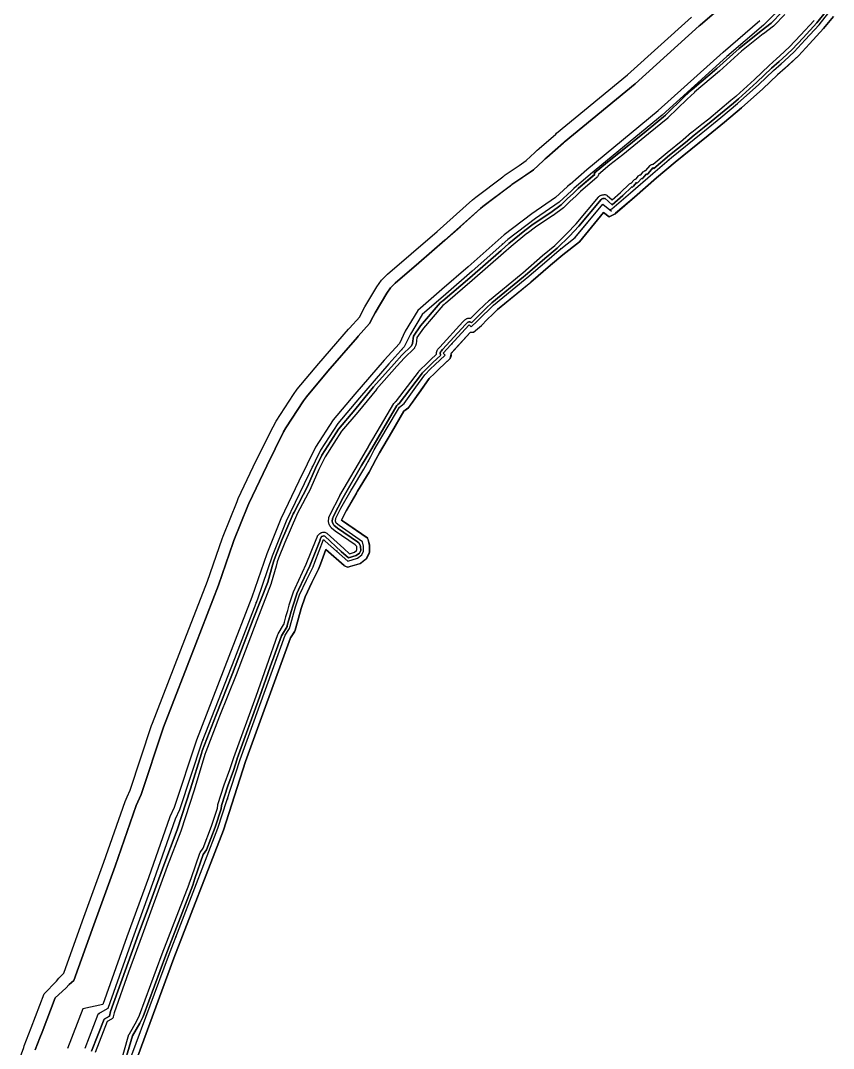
# Model space of a CAD drawing. Header units: inches. Extents: x 87989 to 118156, y 435697 to 451526.
# Drawn here: x 105315 to 105866, y 444172 to 444869 of the extents above; entities that cross this region are included whole.
import ezdxf

# ---------------------------------------------------------------- set-up
doc = ezdxf.new("R2010")
doc.units = ezdxf.units.IN
doc.header["$MEASUREMENT"] = 0
for name, color, linetype, true_color in [('As_waterkering_BWK', 7, 'Continuous', 0x7b8981), ('Beschermingszone_BWK', 7, 'Continuous', 0xcf890d), ('Grens_bebouwingsvrije_zone_BWK', 7, 'Continuous', 0x6789ae), ('Kernzone_BWK', 7, 'Continuous', 0xcb89af), ('Kunstwerken_BWK', 7, 'Continuous', 0xc78952), ('Referentiepunten_BWK', 7, 'Continuous', 0x178980)]:
    doc.layers.add(name, color=color, linetype=linetype, true_color=true_color)

msp = doc.modelspace()

# ---------------------------------------------------------------- linework, layer by layer
at = {"layer": 'As_waterkering_BWK'}
for points in [[(105833.5011, 444881.0841), (105818.412, 444866.354), (105793.6033, 444845.0239), (105749.6295, 444805.3363), (105701.0519, 444765.2519), (105689.8435, 444755.5073), (105688.1655, 444753.8647), (105679.8312, 444746.1918), (105663.6915, 444735.0792), (105645.0384, 444720.924), (105620.829, 444699.3604), (105602.9695, 444683.8823), (105586.9622, 444670.1239), (105578.8924, 444656.7624), (105574.7914, 444648.1634), (105574.5612, 444647.9103)], [(105592.6651, 444633.1711), (105595.5879, 444636.0311), (105602.5528, 444642.5176), (105601.1586, 444643.8458), (105618.8605, 444663.0968), (105620.1967, 444661.7482), (105624.3045, 444665.475), (105628.254, 444669.564), (105631.995, 444673.09), (105635.377, 444676.399), (105656.828, 444694.025), (105657.967, 444694.961), (105671.349, 444706.544), (105679.766, 444713.596), (105690.7433, 444722.248), (105709.33, 444744.9372), (105714.1952, 444741.0313), (105715.522, 444741.726), (105728.257, 444752.662), (105743.293, 444765.756), (105755.883, 444776.476), (105776.027, 444792.736), (105778.356, 444794.617), (105789.481, 444803.599), (105800.848, 444813.168), (105815.237, 444826.118), (105825.237, 444835.543), (105830.31, 444840.149), (105832.552, 444842.184), (105839.266, 444848.278), (105846.676, 444856.336), (105856.029, 444866.552), (105862.72, 444874.754)], [(105574.5612, 444647.9103), (105564.208, 444636.5218), (105544.3642, 444613.503), (105529.8121, 444596.1727), (105518.0381, 444578.0487), (105506.7933, 444555.2945), (105494.7547, 444529.8945), (105485.2838, 444506.298), (105475.1755, 444476.9777), (105459.5651, 444436.6286), (105437.6046, 444380.0077), (105422.3911, 444334.2347), (105419.4806, 444327.8847), (105405.0608, 444286.6096), (105390.5087, 444246.6574), (105373.6714, 444199.3698), (105367.0048, 444195.7103), (105367.0118, 444195.6806)], [(105390.1058, 444167.9973), (105414.8715, 444234.8952), (105448.3414, 444321.6787), (105463.4227, 444368.2455), (105493.9821, 444452.5154), (105496.4914, 444456.3547), (105496.958, 444457.07), (105497.381, 444458.692), (105501.117, 444471.768), (105503.761, 444480.016), (105508.519, 444490.027), (105512.96, 444498.945), (105514.123, 444502.117), (105519.903, 444517.519), (105521.101, 444516.463), (105536.574, 444502.823), (105543.094, 444504.761), (105546.02, 444507.052), (105547.218, 444509.66), (105547.183, 444513.009), (105546.513, 444515.934), (105530.547, 444526.931), (105528.538, 444528.518), (105528.045, 444529.927), (105528.362, 444531.936), (105531.851, 444538.81), (105538.841, 444550.862), (105539.64, 444552.239), (105547.394, 444565.175), (105551.992, 444573.705), (105554.444, 444578.251), (105562.55, 444592.105), (105571.502, 444607.33), (105574.727, 444609.663), (105582.64, 444620.794), (105588.6361, 444629.2286), (105592.6651, 444633.1711)], [(105367.0118, 444195.6806), (105367.062, 444195.466), (105367.058, 444195.455), (105358.097, 444172.268)]]:
    msp.add_lwpolyline(points, dxfattribs=at)
at = {"layer": 'Beschermingszone_BWK'}
for points in [[(105799.487, 444887.009, 0), (105775.3488, 444866.2554, 0), (105774.8433, 444865.81, 0), (105731.3297, 444826.5378, 0), (105683.2311, 444786.8486, 0), (105682.6809, 444786.3826, 0), (105671.4725, 444776.638, 0), (105670.2567, 444775.5162, 0), (105668.8854, 444774.1739, 0), (105662.3224, 444768.1317, 0), (105657.1316, 444764.5577, 0), (105647.8127, 444758.1414, 0), (105647.616, 444757.9995, 0), (105646.7653, 444757.384, 0), (105628.1121, 444743.2287, 0), (105626.4149, 444741.8325, 0), (105602.3474, 444720.3953, 0), (105584.675, 444705.0791, 0), (105568.7112, 444691.3583, 0), (105565.513, 444688.122, 0), (105562.9944, 444684.5995, 0), (105554.9246, 444671.238, 0), (105553.6195, 444668.8156, 0), (105551.2958, 444663.9433, 0), (105543.4897, 444655.3566, 0), (105543.0005, 444654.8041, 0), (105523.039, 444631.6469, 0), (105508.3691, 444614.1783, 0), (105506.3318, 444611.4264, 0), (105494.5578, 444593.3024, 0), (105492.9361, 444590.4538, 0), (105481.5913, 444567.4931, 0), (105469.4528, 444541.8865, 0), (105468.7697, 444540.3241, 0), (105459.2987, 444516.7277, 0), (105458.8127, 444515.4239, 0), (105448.874, 444486.5955, 0), (105433.4556, 444446.7426, 0), (105411.4994, 444390.1326, 0), (105411.0338, 444388.839, 0), (105396.3015, 444344.514, 0), (105394.0268, 444339.551, 0), (105393.0473, 444337.1194, 0), (105378.6884, 444296.0188, 0), (105364.1652, 444256.1449, 0), (105350.7078, 444218.3507, 0), (105347.4986, 444215.755, 0), (105345.2134, 444213.2257, 0), (105338.1423, 444206.63, 0), (105329.1821, 444183.4451, 0), (105327.6469, 444179.4729, 0), (105324.582, 444171.3335, 0)], [(105314.5742, 444166.8562, 0), (105316.7039, 444173.0648, 0), (105317.095, 444174.1522, 0), (105320.1726, 444182.3247, 0), (105321.7202, 444186.3295, 0), (105330.6801, 444209.5138, 0), (105338.839, 444218.0223, 0), (105340.5552, 444220.139, 0), (105343.9373, 444223.3389, 0), (105356.6385, 444258.8556, 0), (105371.1535, 444298.7071, 0), (105385.4949, 444339.7579, 0), (105386.7543, 444342.8842, 0), (105388.8473, 444347.4509, 0), (105403.4422, 444391.3623, 0), (105404.0407, 444393.0255, 0), (105425.9957, 444449.6323, 0), (105441.3593, 444489.3434, 0), (105451.2495, 444518.0313, 0), (105451.8744, 444519.7076, 0), (105461.3454, 444543.3041, 0), (105462.2236, 444545.3128, 0), (105474.3907, 444570.9784, 0), (105485.764, 444593.9981, 0), (105487.8491, 444597.6606, 0), (105499.6231, 444615.7845, 0), (105502.2426, 444619.3227, 0), (105516.9461, 444636.8309, 0), (105536.9413, 444660.0276, 0), (105537.5702, 444660.738, 0), (105544.5827, 444668.4518, 0), (105546.3987, 444672.2594, 0), (105548.0766, 444675.3739, 0), (105556.1464, 444688.7354, 0), (105559.3846, 444693.2643, 0), (105563.4966, 444697.4253, 0), (105579.448, 444711.1353, 0), (105597.0669, 444726.4053, 0), (105621.0939, 444747.8064, 0), (105623.276, 444749.6015, 0), (105641.6115, 444763.515, 0), (105641.9295, 444763.7564, 0), (105642.0677, 444763.8605, 0), (105642.2326, 444763.9823, 0), (105643.2091, 444764.6829, 0), (105643.2762, 444764.7302, 0), (105652.5843, 444771.1394, 0), (105657.3197, 444774.4001, 0), (105663.3768, 444779.9766, 0), (105664.6606, 444781.2332, 0), (105664.8317, 444781.3958, 0), (105666.0475, 444782.5176, 0), (105666.2236, 444782.6753, 0), (105677.4713, 444792.4536, 0), (105678.0963, 444792.9831, 0), (105726.1017, 444832.5958, 0), (105769.5189, 444871.7807, 0)], [(105362.7598, 444170.4648, 0), (105371.2031, 444192.3105, 0), (105374.9473, 444194.3652, 0), (105375.5859, 444197.3164, 0), (105385.4102, 444224.8906, 0), (105394.6211, 444250, 0), (105400.3379, 444265.5801, 0), (105411.7578, 444296.6055, 0), (105420.8281, 444320.5664, 0), (105429.8398, 444348.3691, 0), (105437.1973, 444372.4395, 0), (105437.7969, 444374.2441, 0), (105447.1465, 444398.5801, 0), (105458.377, 444426.6348, 0), (105472.4004, 444463.4258, 0), (105482.1602, 444488.5762, 0), (105485.4121, 444500, 0), (105486.2891, 444503.0801, 0), (105487.1582, 444505.5996, 0), (105491.543, 444516.5215, 0), (105499.3555, 444534.8359, 0), (105500, 444536.0723, 0), (105509.0859, 444553.5137, 0), (105514.5703, 444565.9258, 0), (105518.9785, 444574.7676, 0), (105524.9043, 444584.1582, 0), (105530.2559, 444592.3848, 0), (105541.3203, 444605.4375, 0), (105554, 444620.9609, 0), (105567.8809, 444636.7012, 0), (105573.1172, 444642.3906, 0), (105579.6465, 444648.8418, 0), (105580.2832, 444650.3516, 0), (105581.0098, 444655.3379, 0), (105585.8672, 444662.3965, 0), (105599.043, 444677.8691, 0), (105600.2363, 444678.8965, 0), (105600.9961, 444679.3652, 0), (105619.2617, 444694.9609, 0), (105640.4238, 444713.5312, 0), (105645.5742, 444718.1289, 0), (105656.4531, 444726.9258, 0), (105662.2578, 444731.3438, 0), (105674.1758, 444739.2734, 0), (105681.2324, 444744.5039, 0), (105685.2695, 444748.4805, 0), (105689.543, 444752.4141, 0), (105692.6094, 444755.416, 0), (105703.9766, 444765.1133, 0), (105703.4375, 444765.8047, 0), (105712.6797, 444773.4316, 0), (105721.4883, 444780.3184, 0), (105738.9102, 444794.4121, 0), (105751.8379, 444805.1543, 0), (105764.8633, 444817.9766, 0), (105769.9141, 444822.6172, 0), (105786.8262, 444836.9824, 0), (105801.9199, 444850.4453, 0), (105816.6934, 444862.3926, 0), (105823.6484, 444867.623, 0), (105830.9785, 444875.25, 0)], [(105832.7949, 444873.5332, 0), (105825.4512, 444865.8906, 0), (105825.1523, 444865.625, 0), (105818.2656, 444860.4473, 0), (105818.1973, 444860.3945, 0), (105803.5391, 444848.5391, 0), (105788.4668, 444835.0957, 0), (105771.6074, 444820.7754, 0), (105771.5332, 444820.7109, 0), (105766.6172, 444816.1953, 0), (105766.5547, 444816.1348, 0), (105753.5898, 444803.373, 0), (105753.4355, 444803.2324, 0), (105740.4941, 444792.4785, 0), (105723.0449, 444778.3613, 0), (105714.2715, 444771.502, 0), (105714.2188, 444771.4609, 0), (105706.4727, 444765.0684, 0), (105706.4316, 444764.6484, 0), (105706.3184, 444764.2402, 0), (105706.1387, 444763.8574, 0), (105705.8965, 444763.5117, 0), (105705.5996, 444763.2129, 0), (105694.2969, 444753.5703, 0), (105691.2988, 444750.6348, 0), (105691.2266, 444750.5664, 0), (105687.0234, 444746.6973, 0), (105686.9629, 444746.6406, 0), (105682.9863, 444742.7227, 0), (105682.7207, 444742.4961, 0), (105675.6641, 444737.2637, 0), (105675.5605, 444737.1914, 0), (105663.707, 444729.3066, 0), (105658.0254, 444724.9824, 0), (105657.9668, 444724.9355, 0), (105647.1934, 444716.2227, 0), (105642.0801, 444711.6602, 0), (105620.8965, 444693.0703, 0), (105602.6211, 444677.4629, 0), (105602.3086, 444677.2363, 0), (105601.7168, 444676.8711, 0), (105600.8184, 444676.0996, 0), (105587.8535, 444660.873, 0), (105583.3984, 444654.4004, 0), (105582.7578, 444649.9922, 0), (105582.6914, 444649.6797, 0), (105582.5859, 444649.3789, 0), (105581.9492, 444647.8691, 0), (105581.8027, 444647.5781, 0), (105581.6191, 444647.3066, 0), (105581.4023, 444647.0645, 0), (105574.916, 444640.6523, 0), (105569.7383, 444635.0293, 0), (105555.9375, 444619.3789, 0), (105555.875, 444619.3066, 0), (105543.2422, 444603.8398, 0), (105532.2656, 444590.8887, 0), (105527.0098, 444582.8086, 0), (105521.1602, 444573.5391, 0), (105516.834, 444564.8633, 0), (105511.373, 444552.5039, 0), (105511.3027, 444552.3594, 0), (105502.2168, 444534.918, 0), (105501.6172, 444533.7656, 0), (105493.8516, 444515.5645, 0), (105489.502, 444504.7266, 0), (105488.6758, 444502.3281, 0), (105487.8184, 444499.3145, 0), (105484.5645, 444487.8926, 0), (105484.4902, 444487.6719, 0), (105474.7344, 444462.5273, 0), (105460.7051, 444425.7246, 0), (105449.4746, 444397.668, 0), (105440.1504, 444373.4004, 0), (105439.5781, 444371.6797, 0), (105432.2227, 444347.6191, 0), (105423.207, 444319.7949, 0), (105423.166, 444319.6816, 0), (105414.0996, 444295.7324, 0), (105402.6836, 444264.7188, 0), (105396.9688, 444249.1387, 0), (105387.7617, 444224.041, 0), (105377.9941, 444196.6289, 0), (105377.3906, 444193.8379, 0), (105377.2656, 444193.4297, 0), (105377.0723, 444193.0488, 0), (105376.8164, 444192.7051, 0), (105376.5059, 444192.4121, 0), (105376.1504, 444192.1738, 0), (105373.207, 444190.5586, 0), (105365.0918, 444169.5645, 0)], [(105861.1816, 444876.0332, 0), (105854.5156, 444867.8613, 0), (105845.2031, 444857.6875, 0), (105837.8555, 444849.6973, 0), (105831.207, 444843.6641, 0), (105828.9648, 444841.6289, 0), (105823.8789, 444837.0117, 0), (105813.8828, 444827.5898, 0), (105801.3301, 444816.293, 0), (105797.9219, 444813.4453, 0), (105782.9316, 444800.8984, 0), (105778.084, 444797.1758, 0), (105771.2461, 444791.7598, 0), (105765.377, 444786.709, 0), (105754.6074, 444778.0156, 0), (105744.0645, 444769.041, 0), (105743.3828, 444769.457, 0), (105740.2344, 444765.7441, 0), (105739.2676, 444764.9023, 0), (105738.7832, 444765.2441, 0), (105736.5, 444762.4922, 0), (105736.0645, 444762.1133, 0), (105735.582, 444762.4004, 0), (105733.3223, 444759.7246, 0), (105732.75, 444759.2266, 0), (105732.2734, 444759.5215, 0), (105730.248, 444757.0469, 0), (105729.4297, 444756.3359, 0), (105728.9941, 444756.6309, 0), (105723.0781, 444750.8496, 0), (105715.709, 444744.5215, 0), (105710.7598, 444748.9082, 0), (105710.5195, 444748.6367, 0), (105710.3262, 444748.7012, 0), (105710.0098, 444748.7539, 0), (105709.6914, 444748.7559, 0), (105709.375, 444748.707, 0), (105709.0723, 444748.6094, 0), (105708.7871, 444748.4629, 0), (105708.5293, 444748.2734, 0), (105708.3066, 444748.0469, 0), (105693.1582, 444729.9551, 0), (105686.9023, 444723.1992, 0), (105678.4297, 444715.0859, 0), (105670.0527, 444708.0664, 0), (105656.6777, 444696.4902, 0), (105655.5586, 444695.5703, 0), (105634.1074, 444677.9434, 0), (105633.9785, 444677.8281, 0), (105630.6094, 444674.5332, 0), (105626.8828, 444671.0195, 0), (105626.8164, 444670.9531, 0), (105623.3555, 444667.3711, 0), (105621.6699, 444665.7852, 0), (105620.2695, 444664.5156, 0), (105620.0234, 444664.7227, 0), (105619.748, 444664.8887, 0), (105619.4512, 444665.0078, 0), (105619.1367, 444665.0781, 0), (105618.8145, 444665.0957, 0), (105618.4961, 444665.0625, 0), (105618.1855, 444664.9785, 0), (105617.8926, 444664.8477, 0), (105617.625, 444664.6699, 0), (105617.3887, 444664.4512, 0), (105616.3809, 444663.3535, 0), (105600.7012, 444646.3027, 0), (105599.6855, 444645.1992, 0), (105599.4883, 444644.9453, 0), (105599.334, 444644.6641, 0), (105599.2266, 444644.3613, 0), (105599.168, 444644.0449, 0), (105599.1621, 444643.7246, 0), (105599.207, 444643.4063, 0), (105599.3027, 444643.0996, 0), (105599.4473, 444642.8125, 0), (105599.6348, 444642.5508, 0), (105594.207, 444637.4785, 0), (105591.2656, 444634.5996, 0), (105587.5371, 444630.9512, 0), (105587.3672, 444630.8105, 0), (105587.293, 444630.7129, 0), (105587.2383, 444630.6582, 0), (105587.1035, 444630.5137, 0), (105587.0059, 444630.3867, 0), (105586.4063, 444629.543, 0), (105571.3359, 444609.6777, 0), (105570.3301, 444608.9512, 0), (105570.1191, 444608.7734, 0), (105569.9336, 444608.5703, 0), (105569.7773, 444608.3438, 0), (105560.8242, 444593.1172, 0), (105552.7188, 444579.2617, 0), (105552.6836, 444579.2012, 0), (105551.4258, 444576.8691, 0), (105545.8555, 444567.5625, 0), (105533.2441, 444545.9668, 0), (105526.6797, 444533.2109, 0), (105526.0664, 444531.5977, 0), (105525.9629, 444529.9902, 0), (105526.1152, 444528.9883, 0), (105526.6113, 444527.8613, 0), (105526.6973, 444527.75, 0), (105526.7656, 444527.5898, 0), (105526.9141, 444527.3516, 0), (105527.0918, 444527.1367, 0), (105527.2988, 444526.9492, 0), (105529.3066, 444525.3613, 0), (105529.4121, 444525.2832, 0), (105542.9551, 444515.957, 0), (105543.8613, 444515.1875, 0), (105544.9668, 444513.7227, 0), (105545.1855, 444512.7734, 0), (105545.2129, 444510.0879, 0), (105544.4043, 444508.3281, 0), (105542.1602, 444506.5703, 0), (105537.0664, 444505.0566, 0), (105532.0801, 444509.4512, 0), (105520.834, 444519.7754, 0), (105520.2383, 444520.0547, 0), (105519.4434, 444519.8594, 0), (105518.752, 444519.4512, 0), (105518.3613, 444518.9355, 0), (105518.2246, 444518.5977, 0), (105518.168, 444518.5137, 0), (105518.0313, 444518.2227, 0), (105517.4082, 444516.5664, 0), (105510.6367, 444499.709, 0), (105503.1504, 444483.3887, 0), (105501.9551, 444480.875, 0), (105501.8574, 444480.627, 0), (105499.2031, 444472.3477, 0), (105498.1445, 444468.6426, 0), (105496.8438, 444464.5059, 0), (105495.9102, 444460.8262, 0), (105495.4512, 444459.2188, 0), (105495.2715, 444458.5254, 0), (105491.4121, 444452.2598, 0), (105483.8496, 444431.0918, 0), (105476.625, 444410.5176, 0), (105461.543, 444368.9277, 0), (105461.5195, 444368.8613, 0), (105458.9004, 444360.7734, 0), (105455.0645, 444350.3594, 0), (105450.748, 444337.0625, 0), (105450.5176, 444334.8926, 0), (105446.4551, 444322.3477, 0), (105440.5684, 444307.084, 0), (105438.4863, 444303.957, 0), (105432.8555, 444287.5586, 0), (105431.2832, 444283.0059, 0), (105413, 444235.6016, 0), (105397.625, 444194.0801, 0), (105395.5039, 444189.543, 0), (105390.5039, 444181.0215, 0), (105383.082, 444155.6309, 0)], [(105380.6816, 444156.332, 0), (105388.1055, 444181.7246, 0), (105388.1543, 444181.877, 0), (105388.3438, 444182.2793, 0), (105393.2871, 444190.707, 0), (105395.3164, 444195.0469, 0), (105410.6621, 444236.4863, 0), (105428.918, 444283.8223, 0), (105428.9492, 444283.9063, 0), (105430.4902, 444288.373, 0), (105436.1289, 444304.791, 0), (105436.3223, 444305.207, 0), (105436.4063, 444305.3438, 0), (105438.3359, 444308.2402, 0), (105444.0977, 444323.1836, 0), (105448.0605, 444335.4141, 0), (105448.2617, 444337.3262, 0), (105448.2852, 444337.498, 0), (105448.3691, 444337.834, 0), (105452.6855, 444351.1309, 0), (105452.7188, 444351.2246, 0), (105456.5215, 444361.543, 0), (105456.5527, 444361.6367, 0), (105459.1484, 444369.6523, 0), (105459.1855, 444369.7598, 0), (105474.2734, 444411.3652, 0), (105481.4941, 444431.9258, 0), (105489.0605, 444453.1074, 0), (105489.2461, 444453.5098, 0), (105489.2832, 444453.5703, 0), (105492.9473, 444459.5195, 0), (105493.041, 444459.8789, 0), (105493.4863, 444461.4395, 0), (105493.5059, 444461.5117, 0), (105494.4199, 444465.1191, 0), (105494.459, 444465.2559, 0), (105495.7402, 444469.3301, 0), (105495.7598, 444469.3926, 0), (105496.7949, 444473.0234, 0), (105496.8262, 444473.123, 0), (105499.4766, 444481.3906, 0), (105499.5313, 444481.5469, 0), (105499.6309, 444481.7949, 0), (105499.6973, 444481.9473, 0), (105500.8848, 444484.4473, 0), (105508.3398, 444500.6973, 0), (105515.0781, 444517.4707, 0), (105515.6895, 444519.0996, 0), (105515.7676, 444519.2852, 0), (105515.9063, 444519.5762, 0), (105515.9707, 444519.6914, 0), (105516.041, 444519.8672, 0), (105516.1953, 444520.1855, 0), (105516.3691, 444520.4453, 0), (105516.7598, 444520.9609, 0), (105516.9727, 444521.207, 0), (105517.2148, 444521.4219, 0), (105517.4824, 444521.6055, 0), (105518.1836, 444522.0176, 0), (105518.5898, 444522.209, 0), (105518.8457, 444522.2852, 0), (105519.6387, 444522.4824, 0), (105520.0586, 444522.5488, 0), (105520.4824, 444522.543, 0), (105520.9004, 444522.4648, 0), (105521.2988, 444522.3184, 0), (105521.8945, 444522.041, 0), (105522.2246, 444521.8535, 0), (105522.5254, 444521.6172, 0), (105533.752, 444511.3105, 0), (105537.6797, 444507.8457, 0), (105540.9922, 444508.8301, 0), (105542.3867, 444509.9219, 0), (105542.707, 444510.6211, 0), (105542.6875, 444512.4766, 0), (105542.6504, 444512.6426, 0), (105542.0332, 444513.4609, 0), (105541.4336, 444513.9688, 0), (105527.9941, 444523.2246, 0), (105527.9277, 444523.2734, 0), (105527.8223, 444523.3496, 0), (105527.7578, 444523.4004, 0), (105525.748, 444524.9863, 0), (105525.6152, 444525.0996, 0), (105525.4082, 444525.2871, 0), (105525.168, 444525.541, 0), (105524.9883, 444525.7559, 0), (105524.7852, 444526.0391, 0), (105524.6387, 444526.2773, 0), (105524.5273, 444526.4902, 0), (105524.4453, 444526.6113, 0), (105524.3223, 444526.8535, 0), (105523.8262, 444527.9805, 0), (105523.7148, 444528.2891, 0), (105523.6445, 444528.6113, 0), (105523.4902, 444529.6133, 0), (105523.4629, 444529.9902, 0), (105523.4668, 444530.1523, 0), (105523.5703, 444531.7578, 0), (105523.6035, 444532.0313, 0), (105523.7227, 444532.4688, 0), (105524.3438, 444534.0996, 0), (105524.457, 444534.3555, 0), (105531.0215, 444547.1094, 0), (105531.084, 444547.2266, 0), (105543.7031, 444568.834, 0), (105549.252, 444578.1035, 0), (105550.4941, 444580.4063, 0), (105550.5488, 444580.5039, 0), (105558.668, 444594.3809, 0), (105567.623, 444609.6113, 0), (105567.7148, 444609.7559, 0), (105567.8711, 444609.9824, 0), (105568.084, 444610.252, 0), (105568.2695, 444610.457, 0), (105568.5176, 444610.6934, 0), (105568.7285, 444610.8711, 0), (105568.8652, 444610.9766, 0), (105569.5684, 444611.4844, 0), (105584.3672, 444630.9922, 0), (105584.4141, 444631.0547, 0), (105584.9688, 444631.8359, 0), (105585.0273, 444631.916, 0), (105585.127, 444632.043, 0), (105585.2695, 444632.2129, 0), (105585.4043, 444632.3594, 0), (105585.4512, 444632.418, 0), (105585.7656, 444632.7285, 0), (105585.8613, 444632.8086, 0), (105589.5176, 444636.3867, 0), (105592.4785, 444639.2852, 0), (105596.707, 444643.2363, 0), (105596.6875, 444643.3711, 0), (105596.6621, 444643.7715, 0), (105596.6699, 444644.0937, 0), (105596.709, 444644.4941, 0), (105596.7676, 444644.8105, 0), (105596.8711, 444645.1992, 0), (105596.9785, 444645.502, 0), (105597.1426, 444645.8672, 0), (105597.2969, 444646.1504, 0), (105597.5195, 444646.4863, 0), (105597.7168, 444646.7383, 0), (105597.8457, 444646.8926, 0), (105598.8594, 444647.9941, 0), (105614.5391, 444665.0469, 0), (105615.5488, 444666.1426, 0), (105615.6895, 444666.2852, 0), (105615.9258, 444666.5039, 0), (105616.2422, 444666.752, 0), (105616.5098, 444666.9297, 0), (105616.8613, 444667.125, 0), (105617.1543, 444667.2578, 0), (105617.5332, 444667.3926, 0), (105617.8438, 444667.4766, 0), (105618.2383, 444667.5508, 0), (105618.5586, 444667.582, 0), (105618.9609, 444667.5918, 0), (105619.2813, 444667.5742, 0), (105619.6797, 444667.5176, 0), (105619.8242, 444667.4863, 0), (105619.9746, 444667.623, 0), (105621.5996, 444669.1523, 0), (105625.0371, 444672.7109, 0), (105625.1465, 444672.8184, 0), (105628.877, 444676.3359, 0), (105632.2305, 444679.6152, 0), (105632.3086, 444679.6895, 0), (105632.4375, 444679.8047, 0), (105632.5195, 444679.875, 0), (105653.9707, 444697.502, 0), (105655.0664, 444698.4004, 0), (105668.4316, 444709.9707, 0), (105676.7617, 444716.9492, 0), (105685.1172, 444724.9531, 0), (105691.2813, 444731.6074, 0), (105706.3887, 444749.6523, 0), (105706.5254, 444749.8008, 0), (105706.748, 444750.0273, 0), (105707.0508, 444750.2891, 0), (105707.3086, 444750.4785, 0), (105707.6465, 444750.6875, 0), (105707.9316, 444750.834, 0), (105708.3008, 444750.9863, 0), (105708.6035, 444751.0859, 0), (105708.9922, 444751.1777, 0), (105709.3086, 444751.2266, 0), (105709.7051, 444751.2559, 0), (105709.9004, 444751.2559, 0), (105710.2695, 444751.3613, 0), (105710.6504, 444751.4063, 0), (105711.0352, 444751.3945, 0), (105711.4121, 444751.3223, 0), (105711.7734, 444751.1934, 0), (105712.1113, 444751.0117, 0), (105712.418, 444750.7793, 0), (105715.7344, 444747.8398, 0), (105721.3887, 444752.6953, 0), (105727.248, 444758.4199, 0), (105727.5625, 444758.6797, 0), (105727.916, 444758.8848, 0), (105728.2988, 444759.0293, 0), (105728.7012, 444759.1055, 0), (105730.3496, 444761.1172, 0), (105730.6113, 444761.3887, 0), (105730.9102, 444761.6172, 0), (105731.2422, 444761.7969, 0), (105731.5957, 444761.9238, 0), (105731.9668, 444761.9941, 0), (105733.6719, 444764.0137, 0), (105733.9258, 444764.2734, 0), (105734.2129, 444764.4922, 0), (105734.5293, 444764.666, 0), (105734.8691, 444764.793, 0), (105735.2227, 444764.8691, 0), (105736.8633, 444766.8457, 0), (105737.1484, 444767.1387, 0), (105737.4805, 444767.3789, 0), (105737.8457, 444767.5605, 0), (105738.2363, 444767.6797, 0), (105738.6426, 444767.7324, 0), (105741.4766, 444771.0742, 0), (105741.7578, 444771.3594, 0), (105742.0801, 444771.5938, 0), (105742.4375, 444771.7715, 0), (105742.8184, 444771.8906, 0), (105743.2129, 444771.9473, 0), (105743.6113, 444771.9375, 0), (105752.9863, 444779.9199, 0), (105753.0371, 444779.9609, 0), (105763.7461, 444788.6055, 0), (105763.8047, 444788.6543, 0), (105769.6152, 444793.6543, 0), (105769.6934, 444793.7187, 0), (105776.5469, 444799.1465, 0), (105781.3672, 444802.8496, 0), (105796.3184, 444815.3633, 0), (105799.6582, 444818.1523, 0), (105799.7266, 444818.2129, 0), (105812.1875, 444829.4277, 0), (105822.1816, 444838.8457, 0), (105827.2852, 444843.4805, 0), (105829.5273, 444845.5156, 0), (105836.0918, 444851.4727, 0), (105843.3594, 444859.3789, 0), (105852.623, 444869.4961, 0)]]:
    msp.add_polyline3d(points, dxfattribs=at)
at = {"layer": 'Grens_bebouwingsvrije_zone_BWK'}
for points in [[(105394.0695, 444167.1988), (105418.6133, 444233.481), (105452.113, 444320.3418), (105467.2067, 444366.947), (105497.5843, 444450.7155), (105500.6642, 444455.4302), (105501.2398, 444457.6377), (105504.9456, 444470.6077), (105507.4885, 444478.5404), (105512.116, 444488.2768), (105516.6393, 444497.3601), (105517.8733, 444500.7258), (105521.6098, 444510.6824), (105533.9738, 444499.7829), (105536.2445, 444498.8376), (105544.9618, 444501.1432), (105549.2499, 444504.5007), (105551.2272, 444508.8052), (105551.1783, 444513.4819), (105550.0643, 444518.3449), (105532.9238, 444530.151), (105532.2228, 444530.7047), (105535.3672, 444536.8999), (105543.0857, 444550.2072), (105550.8718, 444563.1967), (105555.5128, 444571.8066), (105557.9316, 444576.2909), (105566.0003, 444590.0813), (105574.5254, 444604.5802), (105577.6054, 444606.8083), (105591.6892, 444626.6196), (105595.4627, 444630.3121), (105598.3501, 444633.1376), (105605.8634, 444640.2768), (105606.7632, 444644.0312), (105619.474, 444657.8165), (105621.8195, 444658.0921), (105627.09, 444662.6012), (105631.0659, 444666.7176), (105634.7657, 444670.2048), (105638.0504, 444673.4186), (105660.5461, 444691.9031), (105673.9425, 444703.4986), (105682.289, 444710.4915), (105693.5615, 444719.3762), (105709.9144, 444739.3384), (105713.7321, 444736.2736), (105717.7818, 444738.3941), (105730.8735, 444749.6364), (105745.9031, 444762.7249), (105758.4362, 444773.3964), (105780.869, 444791.505), (105792.0257, 444800.5125), (105803.4747, 444810.1505), (105817.947, 444823.1756), (105827.9534, 444832.6066), (105842.0881, 444845.4375), (105849.6233, 444853.6317), (105859.0563, 444863.9351), (105865.7958, 444872.1965)], [(105687.2191, 444758.5259), (105698.4664, 444768.3044), (105747.0153, 444808.3652), (105790.9591, 444848.0256), (105815.8042, 444869.3871)], [(105687.2142, 444758.5309), (105685.4112, 444756.766), (105677.3299, 444749.326), (105661.3471, 444738.3215), (105642.4952, 444724.0154), (105618.1887, 444702.3654), (105600.356, 444686.9104), (105583.8693, 444672.74), (105575.3667, 444658.6619), (105571.4348, 444650.4177), (105561.2128, 444639.1734), (105541.3176, 444616.0951), (105526.5913, 444598.5573), (105514.556, 444580.0311), (105503.1928, 444557.0373), (105491.088, 444531.4975), (105481.5346, 444507.6957), (105471.4182, 444478.3517), (105455.8352, 444438.0735), (105433.8398, 444381.3625), (105418.664, 444335.7032), (105415.7663, 444329.3809), (105401.2933, 444287.9538), (105386.7453, 444248.0128), (105370.4134, 444202.1444), (105356.7243, 444199.2252), (105346.3326, 444172.3434)]]:
    msp.add_lwpolyline(points, dxfattribs=at)
at = {"layer": 'Kernzone_BWK'}
for points in [[(105324.582, 444171.3335), (105327.6469, 444179.4729), (105329.1821, 444183.4451), (105338.1423, 444206.63), (105345.2134, 444213.2257), (105347.4986, 444215.755), (105350.7078, 444218.3507), (105364.1652, 444256.1449), (105378.6884, 444296.0188), (105393.0473, 444337.1194), (105394.0268, 444339.551), (105396.3015, 444344.514), (105411.0338, 444388.839), (105411.4994, 444390.1326), (105433.4556, 444446.7426), (105448.874, 444486.5955), (105458.8127, 444515.4239), (105459.2987, 444516.7277), (105468.7697, 444540.3241), (105469.4528, 444541.8865), (105481.5913, 444567.4931), (105492.9361, 444590.4538), (105494.5578, 444593.3024), (105506.3318, 444611.4264), (105508.3691, 444614.1783), (105523.039, 444631.6469), (105543.0005, 444654.8041), (105543.4897, 444655.3566), (105551.2958, 444663.9433), (105553.6195, 444668.8156), (105554.9246, 444671.238), (105562.9944, 444684.5995), (105565.513, 444688.122), (105568.7112, 444691.3583), (105584.675, 444705.0791), (105602.3474, 444720.3953), (105612.7974, 444729.7033), (105626.4149, 444741.8325), (105628.1121, 444743.2287), (105644.8591, 444755.9371), (105646.7655, 444757.3838), (105647.8127, 444758.1414), (105662.3224, 444768.1317), (105668.8854, 444774.1738), (105670.2568, 444775.5162), (105671.4725, 444776.638), (105682.6809, 444786.3826), (105683.2311, 444786.8486), (105731.3297, 444826.5378), (105774.8433, 444865.81), (105775.3488, 444866.2554), (105799.487, 444887.009)], [(105830.978, 444875.25), (105823.649, 444867.623), (105816.6942, 444862.3928), (105801.9202, 444850.4456), (105786.826, 444836.982), (105769.9147, 444822.617), (105764.8635, 444817.9767), (105751.837, 444805.155), (105738.91, 444794.412), (105721.489, 444780.318), (105712.6795, 444773.4312), (105703.4368, 444765.8048), (105703.976, 444765.114), (105692.6098, 444755.4164), (105689.5423, 444752.4145), (105685.2692, 444748.4797), (105681.232, 444744.504), (105674.175, 444739.273), (105662.257, 444731.344), (105656.453, 444726.926), (105645.574, 444718.129), (105640.424, 444713.532), (105619.261, 444694.961), (105600.997, 444679.365), (105600.2365, 444678.896), (105599.042, 444677.8693), (105585.867, 444662.396), (105581.009, 444655.338), (105580.284, 444650.352), (105579.646, 444648.842), (105573.117, 444642.39), (105567.88, 444636.702), (105554, 444620.961), (105541.32, 444605.438), (105530.256, 444592.385), (105524.905, 444584.158), (105518.979, 444574.768), (105514.57, 444565.926), (105509.086, 444553.514), (105500, 444536.073), (105499.355, 444534.835), (105491.5421, 444516.521), (105487.1583, 444505.5991), (105486.2896, 444503.0792), (105485.413, 444500), (105482.16, 444488.577), (105472.401, 444463.425), (105458.376, 444426.634), (105447.147, 444398.581), (105437.7966, 444374.2441), (105437.197, 444372.4403), (105429.839, 444348.369), (105420.828, 444320.566), (105411.757, 444296.606), (105400.337, 444265.581), (105394.621, 444250), (105385.41, 444224.891), (105375.585, 444197.316), (105374.9471, 444194.3662), (105371.2035, 444192.3113), (105362.7607, 444170.4652)]]:
    msp.add_lwpolyline(points, dxfattribs=at)
for points in [[(105383.0812, 444155.6305, 0), (105390.5044, 444181.0222, 0), (105395.503, 444189.542, 0), (105397.6257, 444194.081, 0), (105413.0007, 444235.6023, 0), (105431.2827, 444283.0056, 0), (105432.855, 444287.559, 0), (105438.4865, 444303.9572, 0), (105440.569, 444307.0838, 0), (105446.4556, 444322.3472, 0), (105450.5184, 444334.8919, 0), (105450.748, 444337.063, 0), (105455.064, 444350.36, 0), (105458.9002, 444360.7727, 0), (105461.52, 444368.8617, 0), (105461.5425, 444368.9273, 0), (105476.6249, 444410.5181, 0), (105483.85, 444431.091, 0), (105491.412, 444452.26, 0), (105495.2709, 444458.5263, 0), (105495.4519, 444459.219, 0), (105495.9106, 444460.8257, 0), (105496.843, 444464.506, 0), (105498.1442, 444468.6432, 0), (105499.2034, 444472.3479, 0), (105501.8565, 444480.6265, 0), (105501.9546, 444480.8745, 0), (105503.1498, 444483.3891, 0), (105510.6367, 444499.7099, 0), (105517.4091, 444516.5657, 0), (105518.0305, 444518.2217, 0), (105518.1676, 444518.5131, 0), (105518.2254, 444518.5975, 0), (105518.361, 444518.935, 0), (105518.752, 444519.451, 0), (105519.444, 444519.859, 0), (105520.238, 444520.055, 0), (105520.834, 444519.776, 0), (105532.0798, 444509.451, 0), (105537.0658, 444505.0557, 0), (105542.1601, 444506.5699, 0), (105544.4051, 444508.3277, 0), (105545.2134, 444510.0874, 0), (105545.1854, 444512.7726, 0), (105544.9676, 444513.7231, 0), (105543.861, 444515.188, 0), (105542.9547, 444515.9563, 0), (105529.4125, 444525.2839, 0), (105529.3073, 444525.3616, 0), (105527.2983, 444526.9486, 0), (105527.0916, 444527.1367, 0), (105526.9132, 444527.3518, 0), (105526.7665, 444527.5897, 0), (105526.6963, 444527.7501, 0), (105526.611, 444527.862, 0), (105526.115, 444528.988, 0), (105525.962, 444529.99, 0), (105526.066, 444531.597, 0), (105526.68, 444533.211, 0), (105533.2438, 444545.9664, 0), (105545.8553, 444567.5617, 0), (105551.4258, 444576.8683, 0), (105552.6837, 444579.2004, 0), (105552.7178, 444579.261, 0), (105560.8249, 444593.1169, 0), (105569.7779, 444608.3437, 0), (105569.9334, 444608.5707, 0), (105570.1185, 444608.7742, 0), (105570.3298, 444608.9504, 0), (105571.335, 444609.6777, 0), (105586.4058, 444629.5429, 0), (105587.0061, 444630.3874, 0), (105587.1041, 444630.5142, 0), (105587.2374, 444630.658, 0), (105587.2931, 444630.7126, 0), (105587.367, 444630.81, 0), (105587.5362, 444630.9504, 0), (105591.2663, 444634.6005, 0), (105594.207, 444637.4776, 0), (105599.6353, 444642.5509, 0), (105599.4473, 444642.8116, 0), (105599.3036, 444643.0991, 0), (105599.2078, 444643.4059, 0), (105599.1624, 444643.7241, 0), (105599.1686, 444644.0455, 0), (105599.2262, 444644.3617, 0), (105599.3338, 444644.6645, 0), (105599.4885, 444644.9462, 0), (105599.6864, 444645.1995, 0), (105600.7003, 444646.3021, 0), (105616.3799, 444663.3539, 0), (105617.3883, 444664.4505, 0), (105617.6242, 444664.669, 0), (105617.8921, 444664.8468, 0), (105618.1851, 444664.9794, 0), (105618.4955, 444665.0632, 0), (105618.8153, 444665.0963, 0), (105619.1363, 444665.0776, 0), (105619.4502, 444665.0077, 0), (105619.7488, 444664.8883, 0), (105620.0243, 444664.7227, 0), (105620.2698, 444664.515, 0), (105621.6707, 444665.786, 0), (105623.3559, 444667.3717, 0), (105626.8155, 444670.9535, 0), (105626.8822, 444671.0194, 0), (105630.6096, 444674.5326, 0), (105633.9783, 444677.8286, 0), (105634.1073, 444677.9443, 0), (105655.5582, 444695.5702, 0), (105656.6774, 444696.49, 0), (105670.0523, 444708.0666, 0), (105678.4306, 444715.0863, 0), (105686.9014, 444723.2, 0), (105693.1577, 444729.9543, 0), (105708.3062, 444748.0468, 0), (105708.5302, 444748.2743, 0), (105708.7876, 444748.4633, 0), (105709.0718, 444748.609, 0), (105709.3755, 444748.7076, 0), (105709.691, 444748.7565, 0), (105710.0104, 444748.7546, 0), (105710.3253, 444748.702, 0), (105710.5186, 444748.6367, 0), (105710.759, 444748.909, 0), (105715.7085, 444744.5224, 0), (105723.0777, 444750.8505, 0), (105728.995, 444756.631, 0), (105729.4305, 444756.336, 0), (105730.2473, 444757.0473, 0), (105732.274, 444759.521, 0), (105732.7497, 444759.2265, 0), (105733.3219, 444759.7247, 0), (105735.582, 444762.4, 0), (105736.0638, 444762.1125, 0), (105736.5009, 444762.4931, 0), (105738.783, 444765.245, 0), (105739.267, 444764.902, 0), (105740.2339, 444765.744, 0), (105743.383, 444769.458, 0), (105744.065, 444769.0401, 0), (105754.6067, 444778.0154, 0), (105765.3762, 444786.709, 0), (105771.246, 444791.759, 0), (105778.084, 444797.176, 0), (105782.931, 444800.898, 0), (105797.921, 444813.446, 0), (105801.3306, 444816.2928, 0), (105813.8819, 444827.5893, 0), (105823.8789, 444837.0111, 0), (105828.9657, 444841.6298, 0), (105831.2078, 444843.6649, 0), (105837.855, 444849.6982, 0), (105845.2023, 444857.6882, 0), (105854.5153, 444867.8605, 0), (105861.1822, 444876.0327, 0)], [(105865.7955, 444872.1967, 0), (105859.0539, 444863.9372, 0), (105849.6233, 444853.6317, 0), (105842.0823, 444845.4433, 0), (105835.2404, 444839.2221, 0), (105832.9986, 444837.1873, 0), (105827.9532, 444832.6068, 0), (105817.9467, 444823.176, 0), (105803.4739, 444810.1514, 0), (105792.0254, 444800.5128, 0), (105780.869, 444791.505, 0), (105778.5398, 444789.6238, 0), (105758.4362, 444773.3964, 0), (105745.9031, 444762.725, 0), (105730.8734, 444749.6364, 0), (105718.1106, 444738.6766, 0), (105717.601, 444738.3088, 0), (105717.3747, 444738.1877, 0), (105713.7321, 444736.2736, 0), (105709.9144, 444739.3384, 0), (105693.5615, 444719.3762, 0), (105682.289, 444710.4915, 0), (105673.9424, 444703.4986, 0), (105660.5459, 444691.9034, 0), (105659.3675, 444690.9346, 0), (105638.0504, 444673.4186, 0), (105634.7656, 444670.2049, 0), (105631.0659, 444666.7176, 0), (105627.09, 444662.6012, 0), (105622.8837, 444658.7864, 0), (105622.8261, 444658.7348, 0), (105622.347, 444658.3756, 0), (105621.8195, 444658.0921, 0), (105621.2555, 444657.891, 0), (105620.6677, 444657.7766, 0), (105620.0694, 444657.7515, 0), (105619.474, 444657.8165, 0), (105606.4377, 444643.4152, 0), (105606.5392, 444642.7666, 0), (105606.5307, 444642.1101, 0), (105606.4126, 444641.4643, 0), (105606.188, 444640.8474, 0), (105605.8634, 444640.2768, 0), (105605.448, 444639.7685, 0), (105598.3501, 444633.1376, 0), (105595.4627, 444630.3121, 0), (105591.6892, 444626.6196, 0), (105585.9001, 444618.4764, 0), (105577.8892, 444607.2186, 0), (105577.1848, 444606.5105, 0), (105574.5254, 444604.5802, 0), (105566.0003, 444590.0813, 0), (105557.9316, 444576.2909, 0), (105555.5128, 444571.8066, 0), (105550.8699, 444563.1978, 0), (105543.0853, 444550.207, 0), (105542.3009, 444548.8548, 0), (105535.3672, 444536.8999, 0), (105532.2228, 444530.7047, 0), (105532.9238, 444530.151, 0), (105548.9331, 444519.1132, 0), (105549.4067, 444518.6947, 0), (105549.806, 444518.2048, 0), (105550.1206, 444517.6566, 0), (105550.3419, 444517.0646, 0), (105551.1021, 444513.8029, 0), (105551.1828, 444513.0508, 0), (105551.2179, 444509.6809, 0), (105551.1572, 444508.9654, 0), (105550.9148, 444508.1411, 0), (105549.5695, 444505.2172, 0), (105549.0842, 444504.4808, 0), (105548.5386, 444503.9452, 0), (105545.327, 444501.4542, 0), (105544.3479, 444500.9645, 0), (105537.4911, 444498.9363, 0), (105536.8717, 444498.8375, 0), (105536.2445, 444498.8376, 0), (105535.6251, 444498.9367, 0), (105535.0291, 444499.1322, 0), (105534.4713, 444499.4192, 0), (105533.9659, 444499.7906, 0), (105521.6097, 444510.6822, 0), (105517.8733, 444500.7258, 0), (105516.6281, 444497.365, 0), (105512.1157, 444488.2769, 0), (105507.4885, 444478.5404, 0), (105504.9456, 444470.6077, 0), (105501.2398, 444457.6377, 0), (105500.7727, 444455.8813, 0), (105500.3652, 444454.9773, 0), (105499.8406, 444454.1678, 0), (105497.5843, 444450.7155, 0), (105467.2067, 444366.947, 0), (105452.1101, 444320.3428, 0), (105418.6131, 444233.481, 0), (105394.0695, 444167.1988, 0)]]:
    msp.add_polyline3d(points, dxfattribs=at)
at = {"layer": 'Kunstwerken_BWK'}
for points in [[(105690.5285, 444721.9857), (105709.33, 444744.9372), (105715.3431, 444740.1097)], [(105602.4984, 444642.5695), (105601.1586, 444643.8458), (105618.8605, 444663.0968), (105620.1967, 444661.7482)]]:
    msp.add_lwpolyline(points, dxfattribs=at)
at = {"layer": 'Referentiepunten_BWK'}
for p in [(105794.6381, 444845.9136), (105829.8168, 444839.7012), (105719.2573, 444780.2743), (105753.8455, 444774.7411), (105641.3896, 444717.674), (105681.0447, 444714.6038), (105607.0475, 444650.2501), (105573.0498, 444646.2478), (105550.4423, 444570.83), (105512.6233, 444567.0918), (105529.0359, 444509.4681), (105474.3484, 444474.8399), (105487.9917, 444435.9964), (105438.22, 444381.5943), (105454.8167, 444341.6725), (105405.273, 444287.2171), (105419.9201, 444247.9857), (105367.8499, 444196.1742)]:
    msp.add_point(p, dxfattribs=at)

doc.saveas('drawing.dxf')
